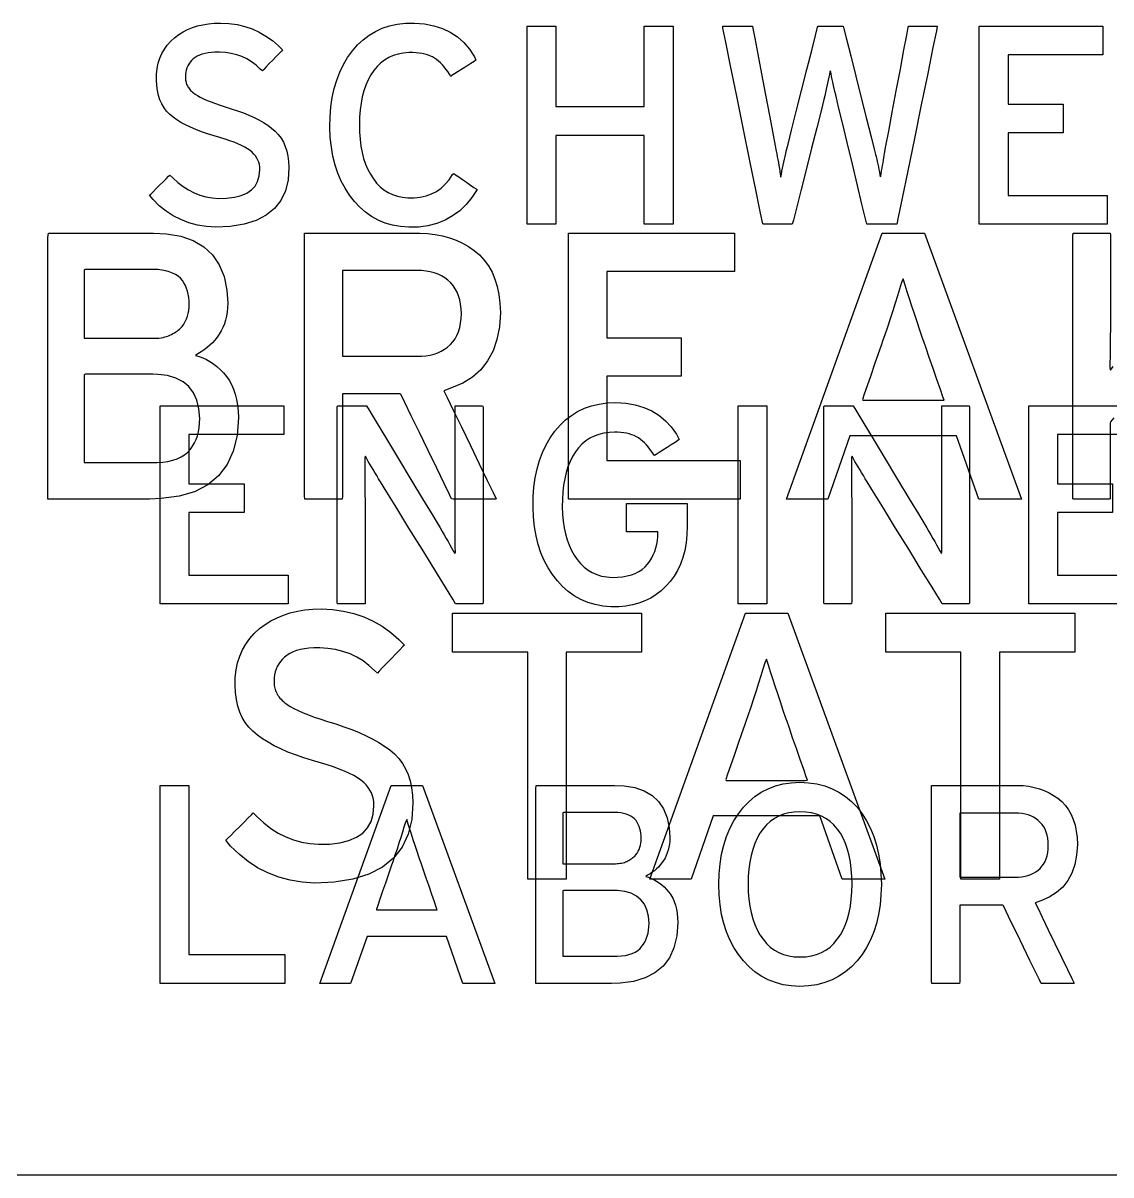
# Model space of a CAD drawing. Extents: x 1 to 47.7, y 0.2 to 35.
# Drawn here: x 24.129 to 24.725, y 3.158 to 3.789 of the extents above; entities that cross this region are included whole.
import ezdxf

# ---------------------------------------------------------------- set-up
doc = ezdxf.new("R2010")
doc.units = 0
doc.header["$MEASUREMENT"] = 0
for name, color, linetype in [('4_1__4U__UP_TO_ONE_IO_BOAR', 7, 'CONTINUOUS'), ('4_2__4U__FRONT_PANEL_W_24_', 7, 'CONTINUOUS'), ('5_1___24__TARGET_LEDS___12', 7, 'CONTINUOUS')]:
    doc.layers.add(name, color=color, linetype=linetype)

msp = doc.modelspace()

# ---------------------------------------------------------------- linework, layer by layer
at = {"layer": '4_1__4U__UP_TO_ONE_IO_BOAR'}
for points in [[(24.27449, 3.70996), (24.27405, 3.70311), (24.27259, 3.69706), (24.27011, 3.69181), (24.26661, 3.68735), (24.26209, 3.68369), (24.25655, 3.68083), (24.25, 3.67877), (24.24242, 3.67751), (24.23453, 3.6771), (24.22935, 3.67751), (24.22443, 3.67835), (24.21976, 3.67961), (24.21533, 3.6813), (24.21115, 3.68341), (24.20723, 3.68595), (24.20355, 3.68891), (24.20012, 3.69229), (24.19819, 3.69466), (24.19887, 3.69535), (24.20016, 3.69662), (24.20185, 3.6983), (24.20373, 3.70019), (24.20563, 3.70207), (24.20733, 3.70376), (24.20864, 3.70507), (24.20936, 3.70578), (24.21096, 3.70426), (24.2137, 3.70171), (24.21656, 3.69949), (24.21952, 3.69759), (24.22259, 3.69602), (24.22577, 3.69477), (24.22906, 3.69385), (24.23245, 3.69325), (24.23595, 3.69298), (24.24041, 3.69308), (24.24465, 3.69359), (24.24833, 3.69452), (24.25144, 3.69585), (24.254, 3.69759), (24.25599, 3.69974), (24.25742, 3.70229), (24.25829, 3.70526), (24.2586, 3.70863), (24.25854, 3.71012), (24.25835, 3.71145), (24.25802, 3.71273), (24.25756, 3.71394), (24.25697, 3.7151), (24.25625, 3.7162), (24.2554, 3.71725), (24.25441, 3.71824), (24.25328, 3.71918), (24.25192, 3.7201), (24.25036, 3.72101), (24.24859, 3.72191), (24.24663, 3.72281), (24.24447, 3.72369), (24.2421, 3.72456), (24.23954, 3.72543), (24.23677, 3.72628), (24.23358, 3.7272), (24.23001, 3.7283), (24.22666, 3.72945), (24.22352, 3.73066), (24.2206, 3.73193), (24.21789, 3.73325), (24.2154, 3.73463), (24.21312, 3.73607), (24.21106, 3.73756), (24.20921, 3.73909), (24.20756, 3.74077), (24.20612, 3.74265), (24.2049, 3.74471), (24.20388, 3.74697), (24.20308, 3.74942), (24.20249, 3.75207), (24.20211, 3.75491), (24.20195, 3.75794), (24.20203, 3.76111), (24.20237, 3.76415), (24.20297, 3.76704), (24.20382, 3.76977), (24.20493, 3.77234), (24.2063, 3.77475), (24.20792, 3.777), (24.20979, 3.77909), (24.21192, 3.78103), (24.21417, 3.78271), (24.21654, 3.78419), (24.21905, 3.78548), (24.2217, 3.78657), (24.22448, 3.78746), (24.22739, 3.78816), (24.23045, 3.78867), (24.23364, 3.78897), (24.23709, 3.78908), (24.24171, 3.78883), (24.24614, 3.7882), (24.25038, 3.7872), (24.25444, 3.78583), (24.25831, 3.78409), (24.26199, 3.78197), (24.26549, 3.77949), (24.2688, 3.77663), (24.27102, 3.77432), (24.27041, 3.77369), (24.26919, 3.77242), (24.26755, 3.77073), (24.2657, 3.7688), (24.26382, 3.76686), (24.26212, 3.76509), (24.26078, 3.7637), (24.26001, 3.7629), (24.25886, 3.76388), (24.25657, 3.76598), (24.25413, 3.76782), (24.25155, 3.76938), (24.24883, 3.77067), (24.24597, 3.7717), (24.24296, 3.77246), (24.2398, 3.77295), (24.2365, 3.77317), (24.23401, 3.77315), (24.23208, 3.77301), (24.23028, 3.77277), (24.2286, 3.77245), (24.22705, 3.77203), (24.22564, 3.77152), (24.22435, 3.77092), (24.22318, 3.77023), (24.22215, 3.76944), (24.22124, 3.76855), (24.22044, 3.7676), (24.21974, 3.76661), (24.21915, 3.76556), (24.21867, 3.76447), (24.2183, 3.76333), (24.21803, 3.76214), (24.21788, 3.7609), (24.21783, 3.75965), (24.21784, 3.75902), (24.21788, 3.75842), (24.21795, 3.75783), (24.21805, 3.75726), (24.21817, 3.75671), (24.21832, 3.75618), (24.21849, 3.75567), (24.21869, 3.75518), (24.21892, 3.7547), (24.21918, 3.75419), (24.21949, 3.75368), (24.21984, 3.75318), (24.22024, 3.75268), (24.22068, 3.75219), (24.22116, 3.75171), (24.22169, 3.75123), (24.22226, 3.75076), (24.22311, 3.75013), (24.22444, 3.74928), (24.22598, 3.74842), (24.22773, 3.74755), (24.2297, 3.74668), (24.23187, 3.7458), (24.23426, 3.74491), (24.23686, 3.74401), (24.23968, 3.7431), (24.24299, 3.7421), (24.24637, 3.741), (24.24958, 3.73983), (24.2526, 3.7386), (24.25545, 3.73731), (24.25813, 3.73595), (24.26062, 3.73454), (24.26294, 3.73306), (24.26508, 3.73151), (24.26702, 3.72987), (24.26874, 3.72804), (24.27024, 3.72602), (24.27151, 3.72381), (24.27256, 3.72142), (24.27338, 3.71883), (24.27397, 3.71606), (24.27434, 3.7131)], [(24.37764, 3.69782), (24.3748, 3.69341), (24.37162, 3.68953), (24.36811, 3.68617), (24.36425, 3.68334), (24.36007, 3.68104), (24.35554, 3.67926), (24.35068, 3.678), (24.34548, 3.67727), (24.3402, 3.6771), (24.33566, 3.67749), (24.33135, 3.67827), (24.32727, 3.67945), (24.32343, 3.68103), (24.31983, 3.683), (24.31646, 3.68536), (24.31332, 3.68813), (24.31042, 3.69128), (24.30772, 3.69477), (24.30529, 3.6985), (24.30316, 3.70249), (24.30135, 3.70674), (24.29985, 3.71125), (24.29867, 3.71603), (24.29779, 3.72108), (24.29723, 3.72639), (24.29698, 3.73196), (24.29709, 3.73763), (24.29753, 3.74306), (24.29828, 3.74822), (24.29934, 3.75313), (24.30072, 3.75778), (24.3024, 3.76217), (24.3044, 3.7663), (24.30671, 3.77018), (24.30933, 3.7738), (24.31213, 3.77706), (24.31518, 3.77993), (24.31845, 3.78241), (24.32196, 3.7845), (24.32571, 3.7862), (24.32969, 3.78751), (24.3339, 3.78843), (24.33835, 3.78895), (24.34336, 3.78904), (24.34885, 3.78858), (24.35394, 3.78758), (24.35864, 3.78607), (24.36295, 3.78403), (24.36686, 3.78146), (24.37037, 3.77838), (24.37349, 3.77477), (24.37622, 3.77063), (24.37701, 3.76871), (24.37597, 3.76804), (24.37423, 3.76692), (24.37204, 3.76551), (24.36967, 3.76397), (24.36735, 3.76247), (24.36534, 3.76118), (24.36389, 3.76024), (24.36326, 3.75984), (24.36247, 3.76112), (24.36154, 3.76253), (24.36059, 3.76384), (24.35961, 3.76507), (24.35861, 3.76621), (24.35758, 3.76726), (24.35653, 3.76822), (24.35546, 3.76909), (24.35435, 3.76986), (24.35312, 3.77053), (24.35183, 3.77111), (24.35046, 3.77161), (24.34901, 3.77202), (24.3475, 3.77236), (24.34591, 3.77261), (24.34425, 3.77278), (24.34251, 3.77288), (24.34018, 3.77285), (24.33718, 3.77258), (24.33435, 3.77203), (24.3317, 3.77121), (24.32922, 3.77013), (24.32691, 3.76878), (24.32479, 3.76716), (24.32283, 3.76527), (24.32106, 3.76312), (24.31942, 3.76067), (24.31797, 3.75799), (24.3167, 3.7551), (24.31563, 3.752), (24.31475, 3.7487), (24.31406, 3.74518), (24.31357, 3.74146), (24.31327, 3.73753), (24.31316, 3.73339), (24.31324, 3.72927), (24.31352, 3.72536), (24.31399, 3.72165), (24.31465, 3.71815), (24.3155, 3.71485), (24.31655, 3.71176), (24.31779, 3.70887), (24.31922, 3.70619), (24.32083, 3.7037), (24.32259, 3.70139), (24.32452, 3.69938), (24.32662, 3.69765), (24.3289, 3.69621), (24.33135, 3.69505), (24.33399, 3.69418), (24.33679, 3.6936), (24.33977, 3.6933), (24.3431, 3.6933), (24.3465, 3.69364), (24.34968, 3.69434), (24.35264, 3.6954), (24.35537, 3.69681), (24.35789, 3.69858), (24.36018, 3.70071), (24.36226, 3.70319), (24.36411, 3.70603), (24.36483, 3.70667), (24.3659, 3.70592), (24.3676, 3.70475), (24.36969, 3.70331), (24.37192, 3.70177), (24.37407, 3.70028), (24.3759, 3.69902), (24.37716, 3.69814)], [(24.60759, 3.6788), (24.607, 3.6788), (24.60543, 3.6788), (24.60316, 3.6788), (24.60048, 3.6788), (24.59769, 3.6788), (24.59507, 3.6788), (24.59293, 3.6788), (24.59153, 3.6788), (24.59113, 3.67892), (24.59029, 3.68243), (24.58849, 3.68988), (24.58604, 3.70004), (24.58324, 3.71167), (24.58039, 3.72352), (24.57778, 3.73437), (24.57571, 3.74296), (24.57448, 3.74806), (24.57409, 3.7497), (24.57367, 3.75149), (24.57328, 3.75323), (24.5729, 3.75493), (24.57253, 3.75659), (24.57219, 3.7582), (24.57186, 3.75977), (24.57155, 3.7613), (24.57126, 3.76279), (24.57097, 3.7624), (24.57066, 3.76091), (24.57034, 3.75936), (24.57001, 3.75778), (24.56966, 3.75615), (24.56929, 3.75449), (24.56892, 3.75277), (24.56853, 3.75102), (24.56812, 3.74922), (24.5676, 3.74713), (24.56605, 3.74099), (24.56369, 3.73168), (24.56085, 3.72045), (24.55784, 3.70853), (24.55497, 3.69717), (24.55255, 3.6876), (24.5509, 3.68107), (24.55033, 3.6788), (24.54969, 3.6788), (24.5481, 3.6788), (24.54584, 3.6788), (24.5432, 3.6788), (24.54046, 3.6788), (24.53791, 3.6788), (24.53584, 3.6788), (24.53452, 3.6788), (24.53414, 3.67909), (24.53296, 3.68488), (24.53055, 3.69668), (24.52731, 3.71258), (24.52363, 3.73064), (24.5199, 3.74895), (24.51651, 3.7656), (24.51385, 3.77867), (24.51231, 3.78623), (24.51222, 3.78735), (24.51331, 3.78735), (24.51525, 3.78735), (24.51775, 3.78735), (24.52052, 3.78735), (24.52326, 3.78735), (24.52569, 3.78735), (24.52752, 3.78735), (24.52845, 3.78735), (24.52874, 3.78617), (24.52976, 3.78076), (24.53142, 3.77206), (24.53346, 3.76129), (24.53567, 3.74966), (24.53781, 3.73838), (24.53966, 3.72867), (24.54098, 3.72173), (24.54154, 3.71877), (24.54182, 3.71735), (24.54212, 3.71578), (24.54241, 3.71419), (24.54269, 3.71258), (24.54297, 3.71096), (24.54324, 3.70932), (24.5435, 3.70766), (24.54375, 3.706), (24.544, 3.70466), (24.54433, 3.70631), (24.54466, 3.70795), (24.54499, 3.70958), (24.54533, 3.71119), (24.54566, 3.71279), (24.546, 3.71438), (24.54634, 3.71596), (24.54669, 3.71753), (24.54699, 3.71886), (24.54798, 3.72276), (24.54991, 3.7304), (24.55249, 3.74057), (24.5554, 3.75205), (24.55833, 3.76362), (24.56098, 3.77408), (24.56304, 3.7822), (24.5642, 3.78677), (24.56449, 3.78735), (24.56546, 3.78735), (24.56714, 3.78735), (24.56928, 3.78735), (24.57163, 3.78735), (24.57395, 3.78735), (24.57599, 3.78735), (24.5775, 3.78735), (24.57825, 3.78735), (24.57863, 3.78595), (24.58008, 3.7802), (24.58235, 3.77115), (24.58514, 3.76004), (24.58813, 3.74812), (24.59102, 3.73662), (24.59349, 3.72678), (24.59523, 3.71986), (24.59593, 3.71708), (24.59624, 3.71585), (24.59656, 3.71452), (24.59687, 3.71316), (24.59718, 3.71176), (24.59748, 3.71033), (24.59777, 3.70886), (24.59806, 3.70735), (24.59835, 3.70581), (24.59863, 3.70476), (24.59895, 3.70641), (24.59925, 3.70801), (24.59953, 3.70955), (24.59979, 3.71104), (24.60004, 3.71248), (24.60026, 3.71386), (24.60047, 3.71518), (24.60067, 3.71645), (24.60084, 3.71759), (24.60164, 3.7218), (24.60313, 3.72976), (24.6051, 3.74023), (24.60731, 3.75197), (24.60952, 3.76375), (24.61151, 3.77432), (24.61304, 3.78244), (24.61387, 3.78688), (24.61416, 3.78735), (24.61531, 3.78735), (24.61725, 3.78735), (24.6197, 3.78735), (24.62237, 3.78735), (24.625, 3.78735), (24.62729, 3.78735), (24.62897, 3.78735), (24.62976, 3.78735), (24.62928, 3.78488), (24.6274, 3.77568), (24.6245, 3.76149), (24.62097, 3.74422), (24.6172, 3.72578), (24.61358, 3.70811), (24.61052, 3.6931), (24.60839, 3.6827)], [(24.49272, 3.51322), (24.49254, 3.50857), (24.49209, 3.50416), (24.49136, 3.50001), (24.49035, 3.49611), (24.48905, 3.49245), (24.48748, 3.48905), (24.48563, 3.48589), (24.4835, 3.48298), (24.48109, 3.48032), (24.47849, 3.47789), (24.4757, 3.47575), (24.47273, 3.47391), (24.46959, 3.47236), (24.46627, 3.4711), (24.46276, 3.47014), (24.45908, 3.46947), (24.45521, 3.46909), (24.45097, 3.46906), (24.44649, 3.46949), (24.44224, 3.4703), (24.43823, 3.47151), (24.43444, 3.4731), (24.43089, 3.47508), (24.42756, 3.47745), (24.42447, 3.48021), (24.42161, 3.48336), (24.41894, 3.48683), (24.41654, 3.49053), (24.41444, 3.49449), (24.41265, 3.49871), (24.41117, 3.50319), (24.40999, 3.50792), (24.40912, 3.51292), (24.40855, 3.51818), (24.40829, 3.52369), (24.40839, 3.52933), (24.40881, 3.53472), (24.40953, 3.53986), (24.41057, 3.54474), (24.41191, 3.54937), (24.41355, 3.55374), (24.4155, 3.55786), (24.41776, 3.56173), (24.42032, 3.56534), (24.42308, 3.56862), (24.42606, 3.57152), (24.42928, 3.57403), (24.43272, 3.57616), (24.4364, 3.57791), (24.44031, 3.57927), (24.44444, 3.58024), (24.44881, 3.58084), (24.45356, 3.58103), (24.45907, 3.58066), (24.4642, 3.57978), (24.46894, 3.57838), (24.47329, 3.57647), (24.47725, 3.57405), (24.48083, 3.57111), (24.48402, 3.56765), (24.48682, 3.56368), (24.48841, 3.56071), (24.48762, 3.5602), (24.48608, 3.55921), (24.48404, 3.55791), (24.48174, 3.55643), (24.47942, 3.55495), (24.47733, 3.55361), (24.4757, 3.55256), (24.47479, 3.55198), (24.4742, 3.55269), (24.47329, 3.55411), (24.47235, 3.55545), (24.47138, 3.5567), (24.47038, 3.55787), (24.46936, 3.55894), (24.4683, 3.55993), (24.46722, 3.56083), (24.46611, 3.56164), (24.46494, 3.56232), (24.46368, 3.5629), (24.46236, 3.56341), (24.46096, 3.56383), (24.45949, 3.56419), (24.45795, 3.56446), (24.45634, 3.56466), (24.45465, 3.56478), (24.4529, 3.56483), (24.44996, 3.56469), (24.44706, 3.56428), (24.44433, 3.56361), (24.44177, 3.56268), (24.43938, 3.56148), (24.43716, 3.56002), (24.43511, 3.55829), (24.43322, 3.5563), (24.4315, 3.55405), (24.42995, 3.55151), (24.42858, 3.54877), (24.42741, 3.54583), (24.42642, 3.54268), (24.42562, 3.53932), (24.42501, 3.53576), (24.42459, 3.53199), (24.42437, 3.52801), (24.42432, 3.52386), (24.42447, 3.51986), (24.42481, 3.51605), (24.42534, 3.51244), (24.42606, 3.50903), (24.42696, 3.50583), (24.42806, 3.50282), (24.42934, 3.50002), (24.43081, 3.49741), (24.43247, 3.49498), (24.43428, 3.49277), (24.43626, 3.49085), (24.43841, 3.48921), (24.44073, 3.48784), (24.44322, 3.48676), (24.44588, 3.48596), (24.4487, 3.48545), (24.4517, 3.48521), (24.45463, 3.48527), (24.45731, 3.48554), (24.45982, 3.48599), (24.46215, 3.48662), (24.46429, 3.48743), (24.46625, 3.48842), (24.46804, 3.4896), (24.46963, 3.49095), (24.47105, 3.49249), (24.47224, 3.49414), (24.47329, 3.49585), (24.47419, 3.49764), (24.47496, 3.49949), (24.47558, 3.50141), (24.47606, 3.5034), (24.47641, 3.50546), (24.47661, 3.50759), (24.47667, 3.50968), (24.47667, 3.5097), (24.47667, 3.50974), (24.47667, 3.50981), (24.47667, 3.50988), (24.47667, 3.50996), (24.47667, 3.51003), (24.47667, 3.51009), (24.47667, 3.51013), (24.47664, 3.51014), (24.47575, 3.51014), (24.47391, 3.51014), (24.47142, 3.51014), (24.46857, 3.51014), (24.46567, 3.51014), (24.46303, 3.51014), (24.46094, 3.51014), (24.4597, 3.51014), (24.45949, 3.51025), (24.45949, 3.51124), (24.45949, 3.51304), (24.45949, 3.51538), (24.45949, 3.518), (24.45949, 3.5206), (24.45949, 3.52292), (24.45949, 3.5247), (24.45949, 3.52564), (24.45996, 3.52572), (24.46245, 3.52572), (24.46656, 3.52572), (24.47171, 3.52572), (24.47732, 3.52572), (24.4828, 3.52572), (24.48758, 3.52572), (24.49106, 3.52572), (24.49267, 3.52572), (24.49272, 3.52543), (24.49272, 3.52436), (24.49272, 3.52272), (24.49272, 3.52073), (24.49272, 3.51861), (24.49272, 3.51658), (24.49272, 3.51486), (24.49272, 3.51367)], [(24.36589, 3.47074), (24.36436, 3.47322), (24.36028, 3.47985), (24.3544, 3.48939), (24.3475, 3.50061), (24.34032, 3.51226), (24.33364, 3.52313), (24.3282, 3.53196), (24.32477, 3.53753), (24.32367, 3.53932), (24.32265, 3.54102), (24.32167, 3.54267), (24.32072, 3.54428), (24.3198, 3.54584), (24.31891, 3.54735), (24.31805, 3.54881), (24.31723, 3.55022), (24.31644, 3.55159), (24.31612, 3.5507), (24.31612, 3.54809), (24.31613, 3.5454), (24.31614, 3.54262), (24.31616, 3.53976), (24.31618, 3.53681), (24.3162, 3.53379), (24.31623, 3.53067), (24.31626, 3.52748), (24.31626, 3.52549), (24.31626, 3.52044), (24.31626, 3.51283), (24.31626, 3.5037), (24.31626, 3.49405), (24.31626, 3.48492), (24.31626, 3.47732), (24.31626, 3.47226), (24.31625, 3.47074), (24.31554, 3.47074), (24.31395, 3.47074), (24.31173, 3.47074), (24.30919, 3.47074), (24.30658, 3.47074), (24.30419, 3.47074), (24.30229, 3.47074), (24.30117, 3.47074), (24.30098, 3.4715), (24.30098, 3.47853), (24.30098, 3.49133), (24.30098, 3.50793), (24.30098, 3.52635), (24.30098, 3.54463), (24.30098, 3.5608), (24.30098, 3.57289), (24.30098, 3.57894), (24.30129, 3.57929), (24.3026, 3.57929), (24.30468, 3.57929), (24.30724, 3.57929), (24.30999, 3.57929), (24.31264, 3.57929), (24.31489, 3.57929), (24.31645, 3.57929), (24.31704, 3.57929), (24.3185, 3.57687), (24.32239, 3.57042), (24.32799, 3.56113), (24.33457, 3.55022), (24.34141, 3.53888), (24.34779, 3.52831), (24.35298, 3.51971), (24.35625, 3.51429), (24.35735, 3.51244), (24.35853, 3.51043), (24.35965, 3.50848), (24.36073, 3.50661), (24.36176, 3.5048), (24.36274, 3.50307), (24.36368, 3.5014), (24.36456, 3.49981), (24.3654, 3.49828), (24.36572, 3.49915), (24.36569, 3.50184), (24.36567, 3.50461), (24.36564, 3.50745), (24.36562, 3.51037), (24.36561, 3.51336), (24.3656, 3.51643), (24.36559, 3.51958), (24.36559, 3.5228), (24.36559, 3.52479), (24.36559, 3.52982), (24.36559, 3.53739), (24.36559, 3.54648), (24.36559, 3.55608), (24.36559, 3.56517), (24.36559, 3.57274), (24.36559, 3.57777), (24.3656, 3.57929), (24.36631, 3.57929), (24.36791, 3.57929), (24.37012, 3.57929), (24.37267, 3.57929), (24.37528, 3.57929), (24.37767, 3.57929), (24.37957, 3.57929), (24.38069, 3.57929), (24.38088, 3.57852), (24.38088, 3.57149), (24.38088, 3.55869), (24.38088, 3.5421), (24.38088, 3.52368), (24.38088, 3.5054), (24.38088, 3.48922), (24.38088, 3.47713), (24.38088, 3.47108), (24.3806, 3.47074), (24.37937, 3.47074), (24.37742, 3.47074), (24.37503, 3.47074), (24.37246, 3.47074), (24.36999, 3.47074), (24.36789, 3.47074), (24.36643, 3.47074)], [(24.63247, 3.47074), (24.63094, 3.47322), (24.62686, 3.47985), (24.62099, 3.48939), (24.61409, 3.50061), (24.60692, 3.51226), (24.60023, 3.52313), (24.59479, 3.53196), (24.59136, 3.53753), (24.59027, 3.53932), (24.58925, 3.54102), (24.58826, 3.54267), (24.58731, 3.54428), (24.58638, 3.54584), (24.5855, 3.54735), (24.58464, 3.54881), (24.58382, 3.55022), (24.58303, 3.55159), (24.5827, 3.5507), (24.58271, 3.54809), (24.58272, 3.5454), (24.58273, 3.54262), (24.58274, 3.53976), (24.58276, 3.53681), (24.58279, 3.53379), (24.58282, 3.53067), (24.58285, 3.52748), (24.58285, 3.52549), (24.58285, 3.52044), (24.58285, 3.51283), (24.58285, 3.5037), (24.58285, 3.49405), (24.58285, 3.48492), (24.58285, 3.47732), (24.58285, 3.47226), (24.58284, 3.47074), (24.58213, 3.47074), (24.58053, 3.47074), (24.57832, 3.47074), (24.57577, 3.47074), (24.57316, 3.47074), (24.57077, 3.47074), (24.56888, 3.47074), (24.56776, 3.47074), (24.56757, 3.4715), (24.56757, 3.47853), (24.56757, 3.49133), (24.56757, 3.50793), (24.56757, 3.52635), (24.56757, 3.54463), (24.56757, 3.5608), (24.56757, 3.57289), (24.56757, 3.57894), (24.56787, 3.57929), (24.56919, 3.57929), (24.57127, 3.57929), (24.57383, 3.57929), (24.57658, 3.57929), (24.57923, 3.57929), (24.58148, 3.57929), (24.58305, 3.57929), (24.58363, 3.57929), (24.58509, 3.57687), (24.58898, 3.57042), (24.59458, 3.56113), (24.60116, 3.55022), (24.60801, 3.53888), (24.61438, 3.52831), (24.61957, 3.51971), (24.62284, 3.51429), (24.62394, 3.51244), (24.62512, 3.51043), (24.62624, 3.50848), (24.62732, 3.50661), (24.62835, 3.5048), (24.62933, 3.50307), (24.63027, 3.5014), (24.63115, 3.49981), (24.63199, 3.49828), (24.63231, 3.49915), (24.63228, 3.50184), (24.63226, 3.50461), (24.63223, 3.50745), (24.63222, 3.51037), (24.6322, 3.51336), (24.63219, 3.51643), (24.63218, 3.51958), (24.63218, 3.5228), (24.63218, 3.52479), (24.63218, 3.52982), (24.63218, 3.53739), (24.63218, 3.54648), (24.63218, 3.55608), (24.63218, 3.56517), (24.63218, 3.57274), (24.63218, 3.57777), (24.63219, 3.57929), (24.6329, 3.57929), (24.6345, 3.57929), (24.63671, 3.57929), (24.63926, 3.57929), (24.64187, 3.57929), (24.64426, 3.57929), (24.64616, 3.57929), (24.64728, 3.57929), (24.64747, 3.57852), (24.64747, 3.57149), (24.64747, 3.55869), (24.64747, 3.5421), (24.64747, 3.52368), (24.64747, 3.5054), (24.64747, 3.48922), (24.64747, 3.47713), (24.64747, 3.47108), (24.64718, 3.47074), (24.64596, 3.47074), (24.64401, 3.47074), (24.64162, 3.47074), (24.63905, 3.47074), (24.63658, 3.47074), (24.63448, 3.47074), (24.63302, 3.47074)], [(24.5991, 3.317), (24.59891, 3.31122), (24.59839, 3.30572), (24.59756, 3.30049), (24.5964, 3.29555), (24.59492, 3.29089), (24.59312, 3.28651), (24.591, 3.2824), (24.58856, 3.27858), (24.58578, 3.275), (24.58272, 3.27179), (24.57942, 3.26899), (24.57588, 3.2666), (24.57209, 3.26464), (24.56806, 3.26309), (24.56378, 3.26196), (24.55926, 3.26124), (24.5545, 3.26094), (24.54977, 3.26124), (24.54529, 3.26196), (24.54106, 3.26309), (24.53708, 3.26464), (24.53334, 3.2666), (24.52985, 3.26899), (24.52661, 3.27179), (24.52362, 3.275), (24.52084, 3.27858), (24.51834, 3.2824), (24.51617, 3.28651), (24.51432, 3.29089), (24.51281, 3.29555), (24.51162, 3.30049), (24.51076, 3.30572), (24.51024, 3.31122), (24.51004, 3.317), (24.51024, 3.32278), (24.51076, 3.32829), (24.51162, 3.33352), (24.51281, 3.33848), (24.51432, 3.34317), (24.51617, 3.34759), (24.51834, 3.35174), (24.52084, 3.35561), (24.52362, 3.35918), (24.52661, 3.36235), (24.52985, 3.36511), (24.53334, 3.36745), (24.53708, 3.36938), (24.54106, 3.3709), (24.54529, 3.372), (24.54977, 3.37269), (24.5545, 3.37297), (24.55926, 3.37269), (24.56378, 3.372), (24.56806, 3.3709), (24.57209, 3.36938), (24.57588, 3.36745), (24.57942, 3.36511), (24.58272, 3.36235), (24.58578, 3.35918), (24.58856, 3.35561), (24.591, 3.35174), (24.59312, 3.34759), (24.59492, 3.34317), (24.5964, 3.33848), (24.59756, 3.33352), (24.59839, 3.32829), (24.59891, 3.32278)], [(24.48759, 3.29597), (24.48701, 3.28865), (24.48547, 3.28223), (24.48297, 3.27672), (24.47951, 3.27212), (24.47509, 3.26843), (24.46972, 3.26565), (24.46338, 3.26378), (24.45609, 3.26282), (24.45129, 3.26268), (24.44845, 3.26268), (24.44334, 3.26268), (24.43677, 3.26268), (24.42952, 3.26268), (24.42241, 3.26268), (24.41624, 3.26268), (24.4118, 3.26268), (24.40989, 3.26268), (24.40987, 3.26595), (24.40987, 3.27621), (24.40987, 3.29145), (24.40987, 3.30957), (24.40987, 3.3285), (24.40987, 3.34616), (24.40987, 3.36047), (24.40987, 3.36935), (24.41006, 3.37122), (24.41269, 3.37122), (24.41775, 3.37122), (24.42443, 3.37122), (24.43189, 3.37122), (24.4393, 3.37122), (24.44584, 3.37122), (24.45068, 3.37122), (24.45299, 3.37122), (24.45819, 3.37097), (24.46407, 3.36996), (24.46917, 3.36819), (24.47348, 3.36566), (24.47701, 3.36236), (24.47975, 3.35831), (24.48171, 3.35349), (24.48288, 3.34791), (24.48325, 3.34262), (24.48317, 3.34078), (24.483, 3.33901), (24.48272, 3.33732), (24.48234, 3.3357), (24.48186, 3.33415), (24.48127, 3.33269), (24.48059, 3.33129), (24.4798, 3.32997), (24.47893, 3.32873), (24.478, 3.32756), (24.477, 3.32646), (24.47594, 3.32543), (24.47482, 3.32445), (24.47364, 3.32355), (24.47239, 3.3227), (24.47107, 3.32192), (24.47002, 3.32124), (24.47156, 3.32081), (24.47307, 3.32025), (24.47455, 3.31957), (24.47599, 3.31875), (24.4774, 3.3178), (24.47878, 3.31673), (24.48013, 3.31552), (24.48145, 3.31419), (24.4827, 3.31272), (24.48382, 3.31113), (24.48479, 3.30938), (24.48562, 3.3075), (24.4863, 3.30548), (24.48684, 3.30332), (24.48724, 3.30101), (24.48749, 3.29856)], [(24.70648, 3.33877), (24.70608, 3.33301), (24.70508, 3.3278), (24.70348, 3.32313), (24.70129, 3.31901), (24.6985, 3.31544), (24.69511, 3.31241), (24.69113, 3.30993), (24.68654, 3.30799), (24.68343, 3.30681), (24.68475, 3.30407), (24.68726, 3.29889), (24.69055, 3.2921), (24.69423, 3.28451), (24.69788, 3.27696), (24.70112, 3.27028), (24.70353, 3.26528), (24.70473, 3.26281), (24.70443, 3.26268), (24.7029, 3.26268), (24.7005, 3.26268), (24.69756, 3.26268), (24.69441, 3.26268), (24.69141, 3.26268), (24.68888, 3.26268), (24.68717, 3.26268), (24.6866, 3.26269), (24.68569, 3.26456), (24.68353, 3.26901), (24.68051, 3.27524), (24.67701, 3.28246), (24.67342, 3.28986), (24.67013, 3.29664), (24.66754, 3.302), (24.66601, 3.30514), (24.66558, 3.30563), (24.66398, 3.30563), (24.66111, 3.30563), (24.65741, 3.30563), (24.65333, 3.30563), (24.64931, 3.30563), (24.6458, 3.30563), (24.64323, 3.30563), (24.64205, 3.30563), (24.64202, 3.30455), (24.64202, 3.30072), (24.64202, 3.29489), (24.64202, 3.28787), (24.64202, 3.28044), (24.64202, 3.27341), (24.64202, 3.26759), (24.64202, 3.26376), (24.642, 3.26268), (24.64123, 3.26268), (24.63956, 3.26268), (24.63727, 3.26268), (24.63466, 3.26268), (24.63201, 3.26268), (24.62961, 3.26268), (24.62774, 3.26268), (24.6267, 3.26268), (24.62657, 3.26392), (24.62657, 3.27186), (24.62657, 3.28541), (24.62657, 3.30254), (24.62657, 3.32123), (24.62657, 3.33947), (24.62657, 3.35522), (24.62657, 3.36647), (24.62657, 3.37119), (24.628, 3.37122), (24.63234, 3.37122), (24.63874, 3.37122), (24.64636, 3.37122), (24.65433, 3.37122), (24.66179, 3.37122), (24.66789, 3.37122), (24.67176, 3.37122), (24.67358, 3.37122), (24.67679, 3.37106), (24.67988, 3.37069), (24.68284, 3.37011), (24.68568, 3.36933), (24.68839, 3.36834), (24.69097, 3.36715), (24.69343, 3.36574), (24.69577, 3.36413), (24.69797, 3.36228), (24.69993, 3.36018), (24.70164, 3.35784), (24.70309, 3.35526), (24.70428, 3.35244), (24.70521, 3.34939), (24.70589, 3.34609), (24.70631, 3.34255)], [(24.46751, 3.34214), (24.46747, 3.34356), (24.46734, 3.34492), (24.46712, 3.34622), (24.46681, 3.34746), (24.46642, 3.34865), (24.46594, 3.34979), (24.46537, 3.35086), (24.46472, 3.35188), (24.46392, 3.35281), (24.46296, 3.35362), (24.46188, 3.35432), (24.46068, 3.35493), (24.45936, 3.35542), (24.45793, 3.35582), (24.45638, 3.35611), (24.45471, 3.3563), (24.45292, 3.35639), (24.45184, 3.35639), (24.44897, 3.35639), (24.44486, 3.35639), (24.44005, 3.35639), (24.43511, 3.35639), (24.43059, 3.35639), (24.42702, 3.35639), (24.42498, 3.35639), (24.4247, 3.35611), (24.4247, 3.35407), (24.4247, 3.35052), (24.4247, 3.34601), (24.4247, 3.34109), (24.4247, 3.3363), (24.4247, 3.33221), (24.4247, 3.32934), (24.4247, 3.32827), (24.42578, 3.32827), (24.42865, 3.32827), (24.43276, 3.32827), (24.43757, 3.32827), (24.44251, 3.32827), (24.44703, 3.32827), (24.4506, 3.32827), (24.45264, 3.32827), (24.45339, 3.32827), (24.4543, 3.32831), (24.45518, 3.32838), (24.45602, 3.32849), (24.45682, 3.32863), (24.45759, 3.32881), (24.45832, 3.32902), (24.45901, 3.32927), (24.45966, 3.32956), (24.46029, 3.32985), (24.46089, 3.33017), (24.46147, 3.3305), (24.46202, 3.33085), (24.46255, 3.33122), (24.46305, 3.33161), (24.46353, 3.33202), (24.46399, 3.33244), (24.46458, 3.33312), (24.46527, 3.33408), (24.46587, 3.33509), (24.46637, 3.33614), (24.46678, 3.33725), (24.4671, 3.3384), (24.46733, 3.3396), (24.46746, 3.34085)], [(24.58306, 3.317), (24.58296, 3.32126), (24.58266, 3.32531), (24.58217, 3.32913), (24.58147, 3.33273), (24.58057, 3.33611), (24.57947, 3.33928), (24.57818, 3.34222), (24.57668, 3.34494), (24.57498, 3.3474), (24.57308, 3.34956), (24.571, 3.35144), (24.56872, 3.35304), (24.56625, 3.35435), (24.5636, 3.35538), (24.56075, 3.35613), (24.55772, 3.35659), (24.5545, 3.35677), (24.55134, 3.35659), (24.54836, 3.35613), (24.54557, 3.35538), (24.54295, 3.35435), (24.54052, 3.35304), (24.53827, 3.35144), (24.5362, 3.34956), (24.53431, 3.3474), (24.53259, 3.34494), (24.53106, 3.34222), (24.52974, 3.33928), (24.52862, 3.33611), (24.52771, 3.33273), (24.527, 3.32913), (24.52649, 3.32531), (24.52619, 3.32126), (24.52608, 3.317), (24.52619, 3.31278), (24.52649, 3.30878), (24.527, 3.305), (24.52771, 3.30144), (24.52862, 3.29809), (24.52974, 3.29495), (24.53106, 3.29204), (24.53259, 3.28934), (24.53431, 3.28682), (24.5362, 3.28455), (24.53827, 3.28259), (24.54052, 3.28092), (24.54295, 3.27956), (24.54557, 3.27851), (24.54836, 3.27775), (24.55134, 3.2773), (24.5545, 3.27715), (24.55772, 3.2773), (24.56075, 3.27775), (24.5636, 3.27851), (24.56625, 3.27956), (24.56872, 3.28092), (24.571, 3.28259), (24.57308, 3.28455), (24.57498, 3.28682), (24.57668, 3.28934), (24.57818, 3.29204), (24.57947, 3.29495), (24.58057, 3.29809), (24.58147, 3.30144), (24.58217, 3.305), (24.58266, 3.30878), (24.58296, 3.31278)], [(24.69058, 3.33832), (24.69048, 3.34033), (24.69026, 3.34221), (24.6899, 3.34398), (24.68942, 3.34561), (24.68881, 3.34713), (24.68807, 3.34852), (24.6872, 3.34979), (24.6862, 3.35093), (24.68508, 3.35198), (24.68384, 3.35292), (24.6825, 3.35374), (24.68107, 3.35443), (24.67953, 3.35498), (24.6779, 3.35541), (24.67617, 3.35572), (24.67433, 3.35589), (24.67266, 3.35594), (24.67114, 3.35594), (24.66774, 3.35594), (24.66307, 3.35594), (24.65774, 3.35594), (24.65236, 3.35594), (24.64756, 3.35594), (24.64394, 3.35594), (24.64212, 3.35594), (24.64202, 3.35523), (24.64202, 3.35218), (24.64202, 3.34738), (24.64202, 3.34153), (24.64202, 3.33533), (24.64202, 3.32947), (24.64202, 3.32467), (24.64202, 3.32163), (24.64212, 3.32092), (24.64394, 3.32092), (24.64756, 3.32092), (24.65236, 3.32092), (24.65774, 3.32092), (24.66307, 3.32092), (24.66774, 3.32092), (24.67114, 3.32092), (24.67266, 3.32092), (24.6743, 3.32096), (24.67611, 3.32113), (24.67781, 3.32142), (24.67943, 3.32183), (24.68095, 3.32236), (24.68237, 3.32302), (24.6837, 3.32379), (24.68493, 3.32469), (24.68608, 3.3257), (24.6871, 3.32683), (24.688, 3.32809), (24.68876, 3.32947), (24.68939, 3.33098), (24.68988, 3.33263), (24.69025, 3.3344), (24.69048, 3.33629)], [(24.3471, 3.32797), (24.34589, 3.33154), (24.34474, 3.33496), (24.34365, 3.33825), (24.34262, 3.34138), (24.34164, 3.34437), (24.34073, 3.34722), (24.33987, 3.34993), (24.33907, 3.35249), (24.33835, 3.35099), (24.33758, 3.34837), (24.33673, 3.34558), (24.33582, 3.34264), (24.33483, 3.33954), (24.33378, 3.33629), (24.33266, 3.33287), (24.33146, 3.3293), (24.33083, 3.32744), (24.33011, 3.32535), (24.32891, 3.32191), (24.32744, 3.31766), (24.32587, 3.31314), (24.32439, 3.30888), (24.32319, 3.30544), (24.32247, 3.30335), (24.32257, 3.30297), (24.32493, 3.30297), (24.32926, 3.30297), (24.33483, 3.30297), (24.34091, 3.30297), (24.34677, 3.30297), (24.35168, 3.30297), (24.35492, 3.30297), (24.3558, 3.30302), (24.35531, 3.30442), (24.35427, 3.30741), (24.35287, 3.31142), (24.3513, 3.31593), (24.34975, 3.32038), (24.3484, 3.32423), (24.34746, 3.32695)], [(24.47183, 3.29551), (24.4715, 3.29953), (24.47065, 3.30304), (24.46928, 3.30605), (24.46739, 3.30855), (24.46499, 3.31056), (24.46206, 3.31205), (24.45861, 3.31305), (24.45464, 3.31354), (24.45269, 3.31359), (24.45024, 3.31359), (24.44632, 3.31359), (24.44151, 3.31359), (24.4364, 3.31359), (24.43159, 3.31359), (24.42766, 3.31359), (24.42522, 3.31359), (24.4247, 3.31343), (24.4247, 3.31112), (24.4247, 3.30669), (24.4247, 3.30089), (24.4247, 3.29447), (24.4247, 3.28818), (24.4247, 3.28275), (24.4247, 3.27895), (24.4247, 3.27751), (24.42581, 3.27751), (24.42877, 3.27751), (24.43299, 3.27751), (24.43789, 3.27751), (24.44289, 3.27751), (24.4474, 3.27751), (24.45085, 3.27751), (24.45264, 3.27751), (24.45441, 3.27755), (24.45672, 3.27772), (24.45886, 3.27804), (24.46082, 3.2785), (24.4626, 3.27911), (24.46421, 3.27987), (24.46565, 3.28078), (24.46691, 3.28183), (24.46798, 3.28301), (24.46888, 3.28425), (24.46966, 3.28558), (24.47032, 3.28701), (24.47087, 3.28853), (24.47129, 3.29014), (24.47159, 3.29184), (24.47177, 3.29363)]]:
    msp.add_lwpolyline(points, close=True, dxfattribs=at)
for points in [[(24.46925, 3.6788), (24.46925, 3.72752), (24.42083, 3.72752), (24.42083, 3.6788), (24.40509, 3.6788), (24.40509, 3.78735), (24.42083, 3.78735), (24.42083, 3.7434), (24.46925, 3.7434), (24.46925, 3.78735), (24.48499, 3.78735), (24.48499, 3.6788), (24.46925, 3.6788)], [(24.65278, 3.6788), (24.65278, 3.78735), (24.72053, 3.78735), (24.72053, 3.7716), (24.66853, 3.7716), (24.66853, 3.74462), (24.69873, 3.74462), (24.69873, 3.72888), (24.66853, 3.72888), (24.66853, 3.69455), (24.72281, 3.69455), (24.72281, 3.6788), (24.65278, 3.6788)], [(24.20406, 3.47074), (24.20406, 3.57929), (24.27181, 3.57929), (24.27181, 3.56354), (24.2198, 3.56354), (24.2198, 3.53656), (24.25001, 3.53656), (24.25001, 3.52081), (24.2198, 3.52081), (24.2198, 3.48649), (24.27408, 3.48649), (24.27408, 3.47074), (24.20406, 3.47074)], [(24.52064, 3.47074), (24.52064, 3.57929), (24.53638, 3.57929), (24.53638, 3.47074), (24.52064, 3.47074)], [(24.67986, 3.47074), (24.67986, 3.57929), (24.74761, 3.57929), (24.74761, 3.56354), (24.6956, 3.56354), (24.6956, 3.53656), (24.72581, 3.53656), (24.72581, 3.52081), (24.6956, 3.52081), (24.6956, 3.48649), (24.74988, 3.48649), (24.74988, 3.47074), (24.67986, 3.47074)], [(24.20406, 3.26268), (24.20406, 3.37122), (24.2198, 3.37122), (24.2198, 3.27859), (24.27225, 3.27859), (24.27225, 3.26268), (24.20406, 3.26268)], [(24.3699, 3.26268), (24.36081, 3.28845), (24.31733, 3.28845), (24.30832, 3.26268), (24.29142, 3.26268), (24.33051, 3.37122), (24.34779, 3.37122), (24.38732, 3.26268), (24.3699, 3.26268)]]:
    msp.add_lwpolyline(points, dxfattribs=at)
at = {"layer": '4_2__4U__FRONT_PANEL_W_24_'}
msp.add_lwpolyline([(24.11199, 3.15765), (24.16419, 3.15765), (24.21555, 3.15765), (24.26606, 3.15765), (24.31567, 3.15765), (24.36436, 3.15765), (24.41209, 3.15765), (24.45884, 3.15765), (24.50458, 3.15765), (24.54927, 3.15765), (24.59288, 3.15765), (24.63539, 3.15765), (24.67675, 3.15765), (24.71695, 3.15765), (24.75595, 3.15765)], dxfattribs=at)
at = {"layer": '5_1___24__TARGET_LEDS___12'}
for points in [[(24.24689, 3.57289), (24.24611, 3.56305), (24.24404, 3.55443), (24.24069, 3.54704), (24.23604, 3.54086), (24.23011, 3.53591), (24.22289, 3.53217), (24.21439, 3.52966), (24.20459, 3.52837), (24.19816, 3.52818), (24.19434, 3.52818), (24.18748, 3.52818), (24.17864, 3.52818), (24.16891, 3.52818), (24.15937, 3.52818), (24.15107, 3.52818), (24.1451, 3.52818), (24.14254, 3.52818), (24.14251, 3.53258), (24.14251, 3.54636), (24.14251, 3.56682), (24.14251, 3.59116), (24.14251, 3.61659), (24.14251, 3.64031), (24.14251, 3.65952), (24.14251, 3.67145), (24.14277, 3.67396), (24.1463, 3.67396), (24.1531, 3.67396), (24.16207, 3.67396), (24.17209, 3.67396), (24.18204, 3.67396), (24.19082, 3.67396), (24.19732, 3.67396), (24.20042, 3.67396), (24.20741, 3.67361), (24.21531, 3.67226), (24.22215, 3.66988), (24.22794, 3.66647), (24.23268, 3.66205), (24.23636, 3.6566), (24.23899, 3.65013), (24.24057, 3.64263), (24.24106, 3.63553), (24.24096, 3.63306), (24.24072, 3.63069), (24.24035, 3.62842), (24.23984, 3.62624), (24.23919, 3.62417), (24.23841, 3.6222), (24.23749, 3.62033), (24.23643, 3.61856), (24.23526, 3.61689), (24.23401, 3.61533), (24.23268, 3.61385), (24.23126, 3.61246), (24.22975, 3.61115), (24.22816, 3.60993), (24.22647, 3.6088), (24.22471, 3.60775), (24.2233, 3.60684), (24.22537, 3.60625), (24.22739, 3.6055), (24.22937, 3.60457), (24.23131, 3.60347), (24.23321, 3.6022), (24.23506, 3.60076), (24.23687, 3.59914), (24.23864, 3.59735), (24.24033, 3.59539), (24.24183, 3.59324), (24.24313, 3.5909), (24.24424, 3.58837), (24.24516, 3.58566), (24.24588, 3.58275), (24.24641, 3.57965), (24.24675, 3.57637)], [(24.39039, 3.63037), (24.38986, 3.62264), (24.38852, 3.61564), (24.38638, 3.60937), (24.38343, 3.60384), (24.37968, 3.59904), (24.37514, 3.59497), (24.36978, 3.59164), (24.36363, 3.58904), (24.35944, 3.58746), (24.36122, 3.58378), (24.36459, 3.57682), (24.36901, 3.56769), (24.37394, 3.55751), (24.37885, 3.54737), (24.38319, 3.53839), (24.38644, 3.53169), (24.38804, 3.52836), (24.38764, 3.52818), (24.38559, 3.52818), (24.38236, 3.52818), (24.37841, 3.52818), (24.37419, 3.52818), (24.37015, 3.52818), (24.36675, 3.52818), (24.36446, 3.52818), (24.36369, 3.5282), (24.36248, 3.53071), (24.35958, 3.53669), (24.35552, 3.54506), (24.35082, 3.55475), (24.346, 3.56469), (24.34159, 3.57379), (24.3381, 3.58099), (24.33605, 3.58521), (24.33548, 3.58587), (24.33332, 3.58587), (24.32947, 3.58587), (24.3245, 3.58587), (24.31903, 3.58587), (24.31363, 3.58587), (24.30891, 3.58587), (24.30546, 3.58587), (24.30387, 3.58587), (24.30383, 3.58441), (24.30383, 3.57928), (24.30383, 3.57145), (24.30383, 3.56201), (24.30383, 3.55204), (24.30383, 3.5426), (24.30383, 3.53478), (24.30383, 3.52964), (24.30381, 3.52818), (24.30277, 3.52818), (24.30053, 3.52818), (24.29746, 3.52818), (24.29395, 3.52818), (24.29039, 3.52818), (24.28717, 3.52818), (24.28466, 3.52818), (24.28326, 3.52818), (24.28309, 3.52986), (24.28309, 3.54052), (24.28309, 3.55871), (24.28309, 3.58172), (24.28309, 3.60682), (24.28309, 3.63131), (24.28309, 3.65247), (24.28309, 3.66757), (24.28309, 3.67392), (24.28501, 3.67396), (24.29083, 3.67396), (24.29944, 3.67396), (24.30967, 3.67396), (24.32037, 3.67396), (24.33039, 3.67396), (24.33857, 3.67396), (24.34377, 3.67396), (24.34622, 3.67395), (24.35053, 3.67374), (24.35468, 3.67324), (24.35866, 3.67247), (24.36246, 3.67142), (24.3661, 3.67009), (24.36957, 3.66848), (24.37287, 3.66659), (24.376, 3.66443), (24.37896, 3.66195), (24.3816, 3.65913), (24.3839, 3.65598), (24.38584, 3.65252), (24.38745, 3.64873), (24.3887, 3.64463), (24.38961, 3.6402), (24.39017, 3.63544)], [(24.21992, 3.6349), (24.21986, 3.6368), (24.21968, 3.63863), (24.21939, 3.64037), (24.21898, 3.64204), (24.21845, 3.64364), (24.21781, 3.64516), (24.21705, 3.6466), (24.21617, 3.64797), (24.2151, 3.64922), (24.21381, 3.65031), (24.21236, 3.65126), (24.21075, 3.65206), (24.20898, 3.65273), (24.20706, 3.65326), (24.20497, 3.65365), (24.20273, 3.65391), (24.20033, 3.65403), (24.19888, 3.65403), (24.19502, 3.65403), (24.1895, 3.65403), (24.18305, 3.65403), (24.17642, 3.65403), (24.17034, 3.65403), (24.16556, 3.65403), (24.16281, 3.65403), (24.16243, 3.65365), (24.16243, 3.65091), (24.16243, 3.64615), (24.16243, 3.64009), (24.16243, 3.63348), (24.16243, 3.62706), (24.16243, 3.62155), (24.16243, 3.61771), (24.16243, 3.61627), (24.16389, 3.61627), (24.16774, 3.61627), (24.17326, 3.61627), (24.17971, 3.61627), (24.18635, 3.61627), (24.19242, 3.61627), (24.19721, 3.61627), (24.19995, 3.61627), (24.20096, 3.61627), (24.20219, 3.61632), (24.20336, 3.61642), (24.20449, 3.61656), (24.20557, 3.61675), (24.2066, 3.61699), (24.20758, 3.61728), (24.20851, 3.61762), (24.20939, 3.618), (24.21023, 3.6184), (24.21104, 3.61882), (24.21181, 3.61926), (24.21256, 3.61973), (24.21327, 3.62023), (24.21394, 3.62075), (24.21459, 3.6213), (24.2152, 3.62188), (24.216, 3.6228), (24.21692, 3.62408), (24.21772, 3.62543), (24.21839, 3.62685), (24.21894, 3.62833), (24.21937, 3.62987), (24.21967, 3.63148), (24.21986, 3.63316)], [(24.36905, 3.62976), (24.36892, 3.63246), (24.36861, 3.63499), (24.36814, 3.63736), (24.36749, 3.63955), (24.36667, 3.64159), (24.36568, 3.64346), (24.36451, 3.64516), (24.36317, 3.64669), (24.36166, 3.6481), (24.36, 3.64937), (24.3582, 3.65046), (24.35627, 3.65139), (24.35421, 3.65214), (24.35201, 3.65271), (24.34969, 3.65312), (24.34723, 3.65335), (24.34498, 3.65342), (24.34295, 3.65342), (24.33838, 3.65342), (24.3321, 3.65342), (24.32495, 3.65342), (24.31773, 3.65342), (24.31128, 3.65342), (24.30642, 3.65342), (24.30397, 3.65342), (24.30383, 3.65246), (24.30383, 3.64837), (24.30383, 3.64193), (24.30383, 3.63407), (24.30383, 3.62575), (24.30383, 3.61789), (24.30383, 3.61145), (24.30383, 3.60736), (24.30397, 3.6064), (24.30642, 3.6064), (24.31128, 3.6064), (24.31773, 3.6064), (24.32495, 3.6064), (24.3321, 3.6064), (24.33838, 3.6064), (24.34295, 3.6064), (24.34498, 3.6064), (24.34719, 3.60646), (24.34961, 3.60669), (24.35191, 3.60707), (24.35408, 3.60762), (24.35612, 3.60833), (24.35803, 3.60921), (24.35981, 3.61025), (24.36147, 3.61145), (24.363, 3.61281), (24.36438, 3.61432), (24.36558, 3.61601), (24.3666, 3.61787), (24.36745, 3.6199), (24.36811, 3.62211), (24.3686, 3.62449), (24.36891, 3.62704)], [(24.62183, 3.61587), (24.6202, 3.62066), (24.61866, 3.62526), (24.61719, 3.62966), (24.61581, 3.63387), (24.6145, 3.63789), (24.61327, 3.64171), (24.61212, 3.64534), (24.61104, 3.64878), (24.61008, 3.64677), (24.60904, 3.64325), (24.6079, 3.63951), (24.60668, 3.63556), (24.60536, 3.6314), (24.60394, 3.62703), (24.60244, 3.62244), (24.60083, 3.61765), (24.59999, 3.61516), (24.59901, 3.61235), (24.59741, 3.60773), (24.59542, 3.60202), (24.59331, 3.59594), (24.59133, 3.59023), (24.58972, 3.58561), (24.58875, 3.5828), (24.58888, 3.58229), (24.59205, 3.58229), (24.59787, 3.58229), (24.60535, 3.58229), (24.61351, 3.58229), (24.62138, 3.58229), (24.62798, 3.58229), (24.63233, 3.58229), (24.63351, 3.58235), (24.63285, 3.58424), (24.63146, 3.58824), (24.62957, 3.59364), (24.62746, 3.59969), (24.62538, 3.60568), (24.62358, 3.61085), (24.62231, 3.6145)], [(24.22572, 3.57228), (24.22528, 3.57767), (24.22414, 3.58238), (24.2223, 3.58642), (24.21977, 3.58979), (24.21653, 3.59248), (24.2126, 3.59449), (24.20798, 3.59583), (24.20265, 3.59649), (24.20003, 3.59656), (24.19674, 3.59656), (24.19147, 3.59656), (24.18501, 3.59656), (24.17815, 3.59656), (24.17169, 3.59656), (24.16642, 3.59656), (24.16313, 3.59656), (24.16243, 3.59633), (24.16243, 3.59323), (24.16243, 3.58729), (24.16243, 3.5795), (24.16243, 3.57088), (24.16243, 3.56243), (24.16243, 3.55514), (24.16243, 3.55003), (24.16243, 3.54811), (24.16393, 3.54811), (24.16791, 3.54811), (24.17357, 3.54811), (24.18015, 3.54811), (24.18686, 3.54811), (24.19292, 3.54811), (24.19754, 3.54811), (24.19995, 3.54811), (24.20233, 3.54815), (24.20543, 3.54838), (24.2083, 3.54881), (24.21093, 3.54943), (24.21333, 3.55025), (24.2155, 3.55127), (24.21743, 3.55248), (24.21912, 3.5539), (24.22056, 3.55547), (24.22177, 3.55714), (24.22282, 3.55894), (24.2237, 3.56085), (24.22443, 3.56289), (24.22499, 3.56505), (24.2254, 3.56734), (24.22564, 3.56975)], [(24.34249, 3.36169), (24.34189, 3.3525), (24.33993, 3.34437), (24.3366, 3.33732), (24.3319, 3.33133), (24.32583, 3.32642), (24.31839, 3.32258), (24.30959, 3.31981), (24.29941, 3.31811), (24.28881, 3.31756), (24.28187, 3.31811), (24.27525, 3.31923), (24.26898, 3.32093), (24.26304, 3.32319), (24.25743, 3.32603), (24.25216, 3.32944), (24.24722, 3.33341), (24.24262, 3.33796), (24.24002, 3.34115), (24.24094, 3.34206), (24.24266, 3.34378), (24.24493, 3.34604), (24.24746, 3.34856), (24.25001, 3.3511), (24.25229, 3.35337), (24.25405, 3.35512), (24.25501, 3.35608), (24.25716, 3.35404), (24.26085, 3.35062), (24.26468, 3.34764), (24.26866, 3.34509), (24.27279, 3.34298), (24.27706, 3.3413), (24.28147, 3.34006), (24.28603, 3.33926), (24.29073, 3.33889), (24.29672, 3.33903), (24.30241, 3.33972), (24.30735, 3.34096), (24.31153, 3.34275), (24.31496, 3.34509), (24.31764, 3.34797), (24.31956, 3.35141), (24.32073, 3.35539), (24.32114, 3.35992), (24.32106, 3.36192), (24.3208, 3.3637), (24.32036, 3.36541), (24.31975, 3.36704), (24.31896, 3.3686), (24.31799, 3.37008), (24.31684, 3.37148), (24.31551, 3.37281), (24.314, 3.37407), (24.31217, 3.3753), (24.31007, 3.37653), (24.30771, 3.37774), (24.30507, 3.37894), (24.30217, 3.38013), (24.29899, 3.38131), (24.29555, 3.38247), (24.29184, 3.38361), (24.28755, 3.38485), (24.28275, 3.38632), (24.27824, 3.38787), (24.27403, 3.38949), (24.2701, 3.3912), (24.26647, 3.39297), (24.26312, 3.39483), (24.26007, 3.39676), (24.2573, 3.39877), (24.25482, 3.40083), (24.2526, 3.40308), (24.25067, 3.40559), (24.24902, 3.40837), (24.24766, 3.4114), (24.24658, 3.41469), (24.24579, 3.41824), (24.24528, 3.42206), (24.24506, 3.42613), (24.24517, 3.43039), (24.24563, 3.43448), (24.24643, 3.43835), (24.24758, 3.44202), (24.24907, 3.44547), (24.2509, 3.4487), (24.25308, 3.45173), (24.2556, 3.45454), (24.25846, 3.45713), (24.26147, 3.4594), (24.26466, 3.46139), (24.26803, 3.46312), (24.27158, 3.46458), (24.27532, 3.46578), (24.27923, 3.46672), (24.28334, 3.4674), (24.28762, 3.46781), (24.29226, 3.46796), (24.29846, 3.46761), (24.30441, 3.46677), (24.31011, 3.46543), (24.31556, 3.46359), (24.32076, 3.46125), (24.3257, 3.45841), (24.3304, 3.45506), (24.33484, 3.45122), (24.33782, 3.44813), (24.337, 3.44728), (24.33536, 3.44558), (24.33316, 3.4433), (24.33067, 3.44072), (24.32815, 3.43811), (24.32586, 3.43574), (24.32407, 3.43388), (24.32303, 3.4328), (24.32148, 3.43411), (24.3184, 3.43693), (24.31514, 3.43939), (24.31168, 3.44149), (24.30802, 3.44323), (24.30417, 3.44461), (24.30013, 3.44563), (24.2959, 3.44629), (24.29148, 3.44659), (24.28813, 3.44656), (24.28553, 3.44637), (24.28311, 3.44605), (24.28086, 3.44561), (24.27878, 3.44505), (24.27687, 3.44437), (24.27514, 3.44356), (24.27358, 3.44262), (24.2722, 3.44157), (24.27097, 3.44037), (24.2699, 3.4391), (24.26896, 3.43777), (24.26817, 3.43637), (24.26753, 3.43491), (24.26703, 3.43337), (24.26667, 3.43178), (24.26646, 3.43011), (24.2664, 3.42843), (24.26642, 3.42758), (24.26647, 3.42676), (24.26656, 3.42597), (24.26668, 3.42521), (24.26684, 3.42448), (24.26704, 3.42377), (24.26727, 3.42308), (24.26754, 3.42243), (24.26784, 3.42178), (24.2682, 3.42109), (24.26862, 3.42041), (24.26909, 3.41974), (24.26962, 3.41907), (24.27022, 3.41842), (24.27087, 3.41777), (24.27157, 3.41713), (24.27234, 3.4165), (24.27348, 3.41565), (24.27526, 3.4145), (24.27733, 3.41335), (24.27969, 3.41218), (24.28232, 3.41101), (24.28525, 3.40982), (24.28846, 3.40863), (24.29195, 3.40742), (24.29573, 3.4062), (24.30017, 3.40486), (24.30472, 3.40337), (24.30902, 3.40181), (24.31309, 3.40016), (24.31692, 3.39843), (24.3205, 3.39661), (24.32385, 3.39471), (24.32697, 3.39272), (24.32984, 3.39065), (24.33246, 3.38844), (24.33477, 3.38598), (24.33678, 3.38327), (24.33848, 3.3803), (24.33989, 3.37708), (24.34099, 3.37361), (24.34179, 3.36989), (24.34229, 3.36592)], [(24.54696, 3.40754), (24.54533, 3.41233), (24.54379, 3.41693), (24.54232, 3.42133), (24.54094, 3.42554), (24.53963, 3.42956), (24.5384, 3.43338), (24.53725, 3.43701), (24.53618, 3.44044), (24.53521, 3.43844), (24.53417, 3.43491), (24.53303, 3.43118), (24.53181, 3.42723), (24.53049, 3.42307), (24.52907, 3.41869), (24.52757, 3.41411), (24.52596, 3.40931), (24.52512, 3.40683), (24.52414, 3.40402), (24.52254, 3.3994), (24.52055, 3.39368), (24.51844, 3.38761), (24.51646, 3.38189), (24.51485, 3.37727), (24.51388, 3.37447), (24.51401, 3.37396), (24.51718, 3.37396), (24.523, 3.37396), (24.53048, 3.37396), (24.53864, 3.37396), (24.54651, 3.37396), (24.55311, 3.37396), (24.55746, 3.37396), (24.55864, 3.37401), (24.55798, 3.3759), (24.55659, 3.37991), (24.55471, 3.38531), (24.55259, 3.39136), (24.55051, 3.39734), (24.54871, 3.40252), (24.54744, 3.40616)]]:
    msp.add_lwpolyline(points, close=True, dxfattribs=at)
for points in [[(24.42764, 3.52818), (24.42764, 3.67396), (24.51864, 3.67396), (24.51864, 3.6528), (24.44878, 3.6528), (24.44878, 3.61658), (24.48935, 3.61658), (24.48935, 3.59543), (24.44878, 3.59543), (24.44878, 3.54933), (24.52169, 3.54933), (24.52169, 3.52818), (24.42764, 3.52818)], [(24.65245, 3.52818), (24.64025, 3.56278), (24.58185, 3.56278), (24.56974, 3.52818), (24.54706, 3.52818), (24.59956, 3.67396), (24.62275, 3.67396), (24.67585, 3.52818), (24.65245, 3.52818)], [(24.72642, 3.57262), (24.72473, 3.5705), (24.72454, 3.56975), (24.72454, 3.56666), (24.72454, 3.56144), (24.72454, 3.55486), (24.72454, 3.54768), (24.72454, 3.54066), (24.72454, 3.53457), (24.72454, 3.53017), (24.72454, 3.52822), (24.72399, 3.52818), (24.72214, 3.52818), (24.71937, 3.52818), (24.71604, 3.52818), (24.71253, 3.52818), (24.7092, 3.52818), (24.70643, 3.52818), (24.70459, 3.52818), (24.70403, 3.5283), (24.70403, 3.53505), (24.70403, 3.55029), (24.70403, 3.57139), (24.70403, 3.5957), (24.70403, 3.62058), (24.70403, 3.64337), (24.70403, 3.66145), (24.70403, 3.67217), (24.70418, 3.67396), (24.70551, 3.67396), (24.70793, 3.67396), (24.71107, 3.67396), (24.71455, 3.67396), (24.71801, 3.67396), (24.72107, 3.67396), (24.72336, 3.67396), (24.7245, 3.67396), (24.72457, 3.67301), (24.72457, 3.66892), (24.72457, 3.66243), (24.72457, 3.65446), (24.72457, 3.6459), (24.72457, 3.63767), (24.72457, 3.63066), (24.72457, 3.62579), (24.72457, 3.62397), (24.72456, 3.62088), (24.72455, 3.61782), (24.72452, 3.61479), (24.72448, 3.6118), (24.72443, 3.60884), (24.72437, 3.60591), (24.7243, 3.60301), (24.72422, 3.60014), (24.72459, 3.59872), (24.72615, 3.6009)], [(24.42651, 3.44427), (24.42651, 3.31985), (24.40537, 3.31985), (24.40537, 3.44427), (24.36418, 3.44427), (24.36418, 3.46563), (24.46775, 3.46563), (24.46775, 3.44427), (24.42651, 3.44427)], [(24.57758, 3.31985), (24.56538, 3.35445), (24.50699, 3.35445), (24.49487, 3.31985), (24.4722, 3.31985), (24.52469, 3.46563), (24.54788, 3.46563), (24.60098, 3.31985), (24.57758, 3.31985)], [(24.66383, 3.44427), (24.66383, 3.31985), (24.64269, 3.31985), (24.64269, 3.44427), (24.60149, 3.44427), (24.60149, 3.46563), (24.70508, 3.46563), (24.70508, 3.44427), (24.66383, 3.44427)], [(24.11199, 3.15765), (24.16419, 3.15765), (24.21555, 3.15765), (24.26606, 3.15765), (24.31567, 3.15765), (24.36436, 3.15765), (24.41209, 3.15765), (24.45884, 3.15765), (24.50458, 3.15765), (24.54927, 3.15765), (24.59288, 3.15765), (24.63539, 3.15765), (24.67676, 3.15765), (24.71695, 3.15765), (24.75595, 3.15765)]]:
    msp.add_lwpolyline(points, dxfattribs=at)

doc.saveas('drawing.dxf')
